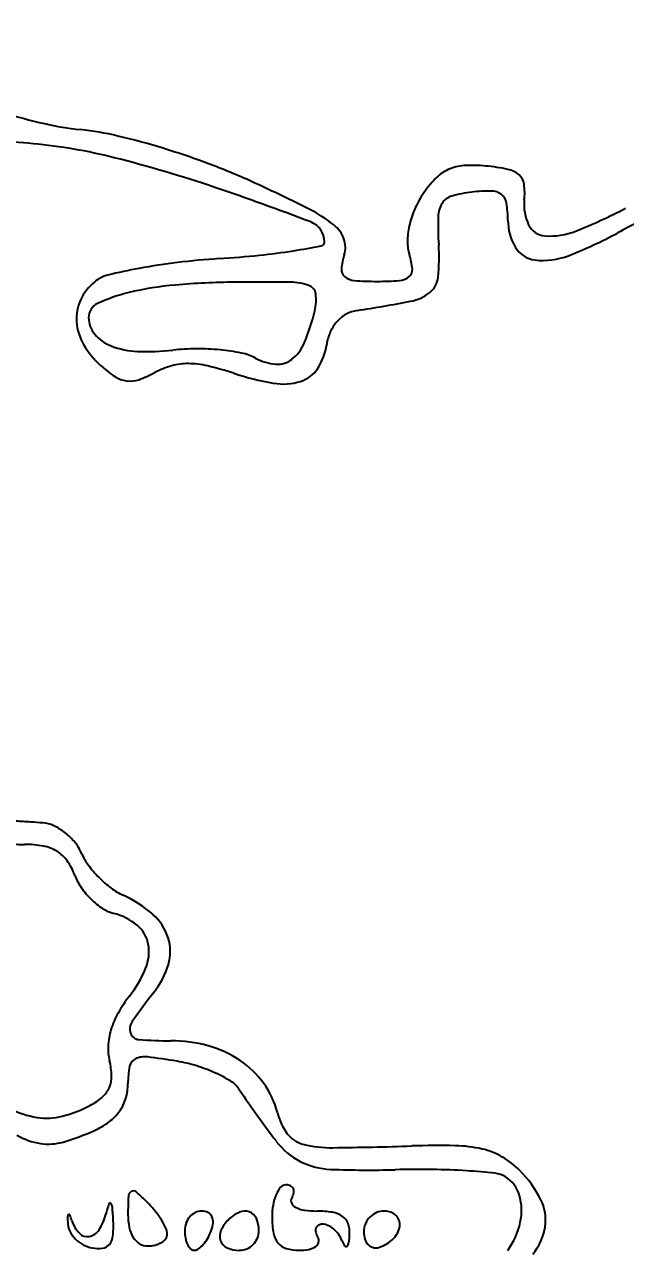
# Model space of a CAD drawing. Header units: millimetres. Extents: x 56222 to 3066687, y -650199 to -121287.
# Drawn here: x 135233.98 to 135236.99, y -182836.89 to -182830.75 of the extents above; entities that cross this region are included whole.
import ezdxf

# ---------------------------------------------------------------- set-up
doc = ezdxf.new("R2010")
doc.units = ezdxf.units.MM
doc.header["$MEASUREMENT"] = 0

msp = doc.modelspace()

# ---------------------------------------------------------------- linework, layer by layer
for centre, radius, start, end in [((135234.8448, -182827.9183), 3.4118, 253.34681, 257.07827), ((135234.4253, -182829.7469), 1.5357, 257.07825, 263.85551), ((135234.0963, -182832.8031), 1.5381, 76.77065, 83.85542), ((135233.5835, -182836.093), 4.7692, 84.69196, 89.35084), ((135233.7807, -182833.9706), 2.6376, 75.73137, 84.69199), ((135233.6356, -182834.7629), 3.5513, 72.97975, 76.77055), ((135233.5217, -182835.1348), 3.9403, 69.32635, 72.97968), ((135232.741, -182838.0587), 6.8559, 71.34005, 75.73135), ((135233.7295, -182834.5841), 3.3517, 65.20172, 69.32634), ((135236.1965, -182831.679), 0.2252, 93.57806, 114.48577), ((135236.2253, -182832.1392), 0.6863, 84.46872, 93.57808), ((135236.1897, -182832.5067), 1.0555, 78.38652, 84.46875), ((135236.4434, -182831.9079), 0.5608, 136.26867, 146.76616), ((135236.1906, -182831.666), 0.2109, 114.48572, 136.26861), ((135236.3776, -182831.5923), 0.122, 48.63655, 78.38657), ((135236.4078, -182831.558), 0.0763, 7.847, 48.63647), ((135230.9766, -182843.2834), 12.3705, 68.97626, 71.33997), ((135230.9275, -182840.6486), 10.0322, 63.47597, 65.20169), ((135236.293, -182832.2056), 0.6229, 96.56377, 106.11197), ((135236.3128, -182832.3778), 0.7962, 89.50029, 96.56377), ((135236.319, -182831.6639), 0.0822, 52.07162, 89.5003), ((135236.1627, -182831.5918), 0.3237, 353.89709, 7.84695), ((135236.3772, -182831.8645), 0.4817, 146.7661, 156.99188), ((135236.1818, -182831.7116), 0.129, 148.02812, 178.98153), ((135236.1433, -182831.6876), 0.0837, 106.11197, 148.0282), ((135236.3275, -182831.653), 0.0685, 9.60602, 52.07158), ((135235.8877, -182831.7274), 0.5145, 359.99995, 9.60603), ((135236.7118, -182831.6505), 0.2285, 173.89712, 205.87086), ((135235.1015, -182832.2857), 0.6855, 51.22524, 63.476), ((135236.3509, -182831.8533), 0.4531, 156.99183, 167.69766), ((135237.9365, -182831.7428), 1.8841, 178.98148, 183.34918), ((135235.7234, -182829.2434), 2.7359, 291.86912, 297.60437), ((135238.0831, -182833.8732), 2.3695, 112.80284, 118.47786), ((135235.376, -182831.8369), 0.1077, 0.00005, 68.97617), ((135235.4304, -182831.8763), 0.1604, 20.16877, 51.22524), ((135236.2858, -182831.8391), 0.3864, 167.69766, 179.24169), ((135236.6679, -182831.7274), 0.2657, 180.00002, 210.99551), ((135236.5955, -182831.7069), 0.0992, 205.87085, 265.30442), ((135235.4633, -182831.8369), 0.0203, 280.65303, 0.00006), ((135235.465, -182831.8635), 0.1234, 342.39121, 20.16877), ((135236.1071, -182831.8368), 0.2078, 179.24177, 197.60873), ((135236.6153, -182831.4655), 0.3414, 265.30443, 291.86906), ((135235.922, -182829.8891), 2.163, 291.22611, 298.47779), ((135234.8404, -182828.7886), 3.1306, 275.83299, 278.97512), ((135234.5809, -182827.1459), 4.7936, 278.97512, 280.65294), ((135235.024, -182831.9133), 1.0335, 354.45312, 3.34921), ((135236.5525, -182831.7968), 0.131, 210.99551, 263.48349), ((135235.1056, -182834.9276), 3.0091, 96.83465, 100.52693), ((135235.2386, -182836.0377), 4.1272, 93.92098, 96.83466), ((135234.5406, -182825.8543), 6.0802, 273.921, 275.83303), ((135235.8988, -182832.0012), 0.3316, 162.39115, 175.01803), ((135235.5791, -182832.0044), 0.3463, 5.33996, 17.60877), ((135236.5776, -182831.5771), 0.3522, 263.48358, 291.22603), ((135234.4378, -182832.1622), 0.164, 103.77792, 129.69022), ((135235.073, -182834.7527), 2.8312, 100.52693, 103.7779), ((135235.6123, -182831.9762), 0.0441, 175.01811, 230.82344), ((135235.6394, -182831.943), 0.0869, 230.82352, 265.58063), ((135235.8534, -182831.9442), 0.0858, 274.39879, 309.5128), ((135235.8799, -182831.9763), 0.0442, 309.51285, 5.33999), ((135235.9419, -182832.0024), 0.1112, 308.70172, 354.45313), ((135234.5026, -182832.2403), 0.2654, 129.69021, 154.92281), ((135234.8686, -182833.5925), 1.5458, 94.89454, 103.62608), ((135235.0721, -182835.9691), 3.931, 90.54561, 94.89452), ((135235.1613, -182845.3411), 13.3035, 89.34627, 90.54557), ((135235.3099, -182832.3229), 0.2844, 70.29586, 89.34625), ((135235.3882, -182832.1043), 0.0523, 7.27457, 70.29576), ((135235.7461, -182830.5619), 1.4721, 265.58056, 270.00004), ((135235.7461, -182830.5496), 1.4845, 269.99996, 274.39882), ((135234.4607, -182832.2207), 0.2191, 154.92286, 184.05612), ((135234.7016, -182832.9037), 0.837, 103.62603, 115.02718), ((135235.2114, -182832.1269), 0.2305, 346.24417, 7.2746), ((135234.7137, -182825.9355), 6.3137, 278.50699, 280.96694), ((135235.8726, -182831.9159), 0.2221, 280.96696, 308.70173), ((135234.3804, -182832.2156), 0.0777, 115.02717, 180.00005), ((135234.3249, -182831.9098), 1.1432, 337.90884, 346.24422), ((135235.6788, -182832.3538), 0.1776, 118.96785, 138.1655), ((135235.6718, -182832.3412), 0.1632, 98.50693, 118.96795), ((135234.5043, -182832.2176), 0.2628, 184.05614, 210.19242), ((135234.4317, -182832.2156), 0.129, 180.00007, 220.2443), ((135235.6933, -182832.3667), 0.197, 138.1655, 156.29631), ((135234.4889, -182832.1673), 0.2039, 220.24427, 248.82534), ((135235.7333, -182832.3843), 0.2407, 156.2964, 171.89773), ((135234.6605, -182832.1267), 0.4436, 210.19238, 227.8553), ((135234.5653, -182831.97), 0.4154, 248.82531, 267.62053), ((135234.5956, -182831.2393), 1.1468, 267.62061, 276.43088), ((135234.8462, -182833.4623), 1.0902, 90.24545, 96.43097), ((135234.8467, -182833.5736), 1.2016, 84.4951, 90.24547), ((135234.8624, -182833.411), 1.0382, 78.55071, 84.49507), ((135235.1894, -182832.2607), 0.2101, 308.69641, 337.90883), ((135235.2024, -182832.3087), 0.2955, 326.91715, 351.89771), ((135234.7993, -182832.7438), 0.2976, 89.46781, 105.61312), ((135234.798, -182832.8835), 0.4373, 76.6778, 89.46782), ((135235.0171, -182832.6468), 0.2585, 61.845, 78.55076), ((135235.2634, -182832.1866), 0.2634, 241.84503, 265.02182), ((135235.2503, -182832.3368), 0.1127, 265.02188, 308.69643), ((135234.7638, -182832.0126), 0.5975, 227.85527, 236.57445), ((135234.5103, -182832.3966), 0.1374, 236.57436, 262.54142), ((135234.3733, -182832.0027), 0.554, 288.9603, 298.155), ((135234.8314, -182832.8587), 0.4168, 105.61313, 118.15501), ((135234.5373, -182833.9848), 1.569, 71.73559, 76.67784), ((135235.4557, -182831.2018), 1.3616, 251.7356, 260.35249), ((135235.3167, -182832.3832), 0.1591, 287.22325, 326.91711), ((135234.5099, -182832.4001), 0.1338, 262.54148, 288.96026), ((135235.2768, -182832.2544), 0.294, 260.35249, 287.22325), ((135232.7881, -182853.583), 18.8795, 86.28031, 86.5017), ((135233.4382, -182843.584), 8.8593, 85.89039, 86.28023), ((135234.0618, -182834.904), 0.157, 65.09558, 85.89033), ((135234.0077, -182835.0204), 0.2854, 51.80112, 65.09554), ((135233.9928, -182835.0395), 0.3096, 38.99682, 51.80123), ((135234.0436, -182834.9983), 0.2442, 23.69991, 38.9969), ((135233.9816, -182833.6346), 1.2207, 266.19936, 270.00001), ((135233.9816, -182835.391), 0.5357, 79.82913, 90.00001), ((135234.0414, -182835.0579), 0.1974, 58.39994, 79.82915), ((135234.0558, -182835.0344), 0.1698, 34.89516, 58.39993), ((135234.5477, -182834.7771), 0.3063, 203.69996, 216.65927), ((135233.9188, -182835.13), 0.3369, 20.81679, 34.89519), ((135234.7525, -182834.6246), 0.5616, 216.65931, 224.891), ((135234.5044, -182834.9074), 0.2896, 200.81678, 214.70065), ((135234.7559, -182834.6213), 0.5664, 224.89098, 233.09773), ((135234.5937, -182834.8455), 0.3983, 214.70069, 225.63519), ((135234.6116, -182834.8134), 0.3262, 233.09775, 245.50459), ((135234.5757, -182834.864), 0.3725, 225.63526, 236.88415), ((135234.2264, -182835.6587), 0.6028, 48.73679, 65.50456), ((135234.4772, -182835.015), 0.1921, 236.88417, 255.34494), ((135234.3509, -182835.4978), 0.3068, 50.73066, 75.34496), ((135234.4515, -182835.4022), 0.2615, 17.44731, 48.73685), ((135234.444, -182835.3839), 0.1598, 10.64729, 50.73064), ((135234.4847, -182835.3918), 0.2268, 343.26711, 17.44732), ((135234.3901, -182835.3941), 0.2147, 337.35093, 10.64737), ((135234.2971, -182835.3354), 0.4227, 321.81136, 343.26714), ((135234.0379, -182835.2471), 0.5963, 321.81143, 337.35094), ((135235.0241, -182836.0228), 0.6584, 141.81142, 150.66471), ((135237.17, -182837.5952), 3.2325, 141.81144, 145.04638), ((135234.8168, -182835.9064), 0.4207, 150.66477, 163.04876), ((135234.5727, -182835.7797), 0.0636, 145.04652, 199.35634), ((135234.7364, -182835.8818), 0.3366, 163.04876, 177.01048), ((135234.5585, -182835.7847), 0.0486, 199.35636, 265.49676), ((135234.6571, -182835.8777), 0.2573, 177.01041, 194.0893), ((135234.7146, -182833.8033), 2.0361, 265.49688, 269.99998), ((135234.7146, -182836.5474), 0.708, 74.71463, 89.99998), ((135234.7585, -182836.3868), 0.5415, 56.02548, 74.71462), ((135234.0806, -182836.0224), 0.3371, 1.36445, 14.08935), ((135234.5592, -182835.977), 0.0522, 114.82682, 169.19554), ((135234.5841, -182836.0309), 0.1117, 83.21179, 114.82675), ((135234.2641, -182838.7199), 2.8196, 80.16755, 83.21184), ((135234.6061, -182836.7464), 0.8166, 73.02296, 80.16749), ((135234.7975, -182836.3288), 0.4715, 35.83759, 56.02552), ((135234.2776, -182836.0177), 0.1401, 336.84214, 1.36445), ((135234.9707, -182836.0555), 0.4712, 169.19555, 179.99994), ((135234.6175, -182836.709), 0.7775, 65.61055, 73.02296), ((135234.6753, -182836.5815), 0.6376, 57.77435, 65.6105), ((135234.2819, -182836.0195), 0.1354, 311.80382, 336.84213), ((135234.2458, -182836.0555), 0.2537, 343.28465, 359.99998), ((135234.9407, -182836.1605), 0.1399, 33.62463, 57.7744), ((135234.8337, -182836.3027), 0.4269, 14.08928, 35.83764), ((135234.1688, -182835.8931), 0.305, 298.15498, 311.80386), ((135234.2837, -182836.0669), 0.2142, 324.30543, 343.28458), ((135239.1289, -182833.3753), 4.8898, 213.62456, 217.36702), ((135234.1139, -182835.7849), 0.4438, 242.21704, 260.987), ((135234.0128, -182835.6016), 0.6356, 284.39895, 298.15493), ((135234.26, -182836.0499), 0.2433, 306.66492, 324.30552), ((135235.5434, -182836.1245), 0.3048, 194.08928, 216.22801), ((135234.0933, -182835.9149), 0.3122, 260.98695, 284.39896), ((135234.1668, -182835.9247), 0.3994, 294.49551, 306.66491), ((135234.1166, -182836.0084), 0.3496, 240.27255, 260.9384), ((135233.852, -182835.2338), 1.1587, 286.1763, 294.49543), ((135235.4096, -182836.2225), 0.139, 216.22795, 256.03166), ((135234.1024, -182836.097), 0.2598, 260.93847, 286.17627), ((135235.526, -182836.1266), 0.3566, 217.36703, 242.74475), ((135235.5193, -182835.7818), 0.5931, 256.03163, 270.66773), ((135235.3076, -182817.6206), 18.7556, 270.66776, 271.87371), ((135236.0537, -182840.4258), 4.0618, 88.79576, 91.87373), ((135236.1249, -182837.0348), 0.6701, 77.12985, 88.79573), ((135236.1969, -182836.7199), 0.3471, 59.56169, 77.12984), ((135235.5284, -182836.1219), 0.3619, 242.74484, 267.85154), ((135236.1468, -182836.8051), 0.4459, 44.99997, 59.56166), ((135235.7064, -182831.3775), 5.1096, 267.85162, 271.47883), ((135235.9629, -182841.3121), 4.8284, 89.25444, 91.47883), ((135235.9825, -182839.8048), 3.3209, 86.30972, 89.25433), ((135235.974, -182839.9366), 3.453, 83.96434, 86.30972), ((135236.3238, -182836.6288), 0.1267, 58.28248, 83.96441), ((135236.0632, -182836.8888), 0.5642, 26.91908, 45), ((135235.2907, -182836.5963), 0.0352, 90.00007, 139.05122), ((135235.2907, -182836.6165), 0.0554, 65.12355, 89.99993), ((135235.3022, -182836.5917), 0.0281, 23.79661, 65.12354), ((135236.3062, -182836.6572), 0.1601, 15.7962, 58.28257), ((135236.2938, -182836.7095), 1.7943, 177.0739, 179.99995), ((135234.531, -182836.6194), 0.0292, 121.09732, 177.0738), ((135234.5266, -182836.6121), 0.0207, 49.26814, 121.09735), ((135233.8488, -182837.3993), 1.0595, 45.00002, 49.26807), ((135235.4549, -182836.6996), 0.2316, 157.0422, 170.73402), ((135235.3668, -182836.6623), 0.1359, 139.05119, 157.04214), ((135235.3422, -182836.6407), 0.0265, 148.28254, 205.24257), ((135235.2494, -182836.5833), 0.0826, 328.28259, 347.16841), ((135235.2968, -182836.5941), 0.034, 347.16831, 23.79663), ((135236.1917, -182836.6896), 0.2791, 347.75379, 15.79633), ((135235.2842, -182836.9428), 0.9256, 162.00364, 165.35451), ((135234.4095, -182836.6586), 0.00586, 45.0002, 162.00388), ((135234.3941, -182836.674), 0.0276, 4.33516, 44.99986), ((135231.5349, -182836.8907), 2.895, 2.8584, 4.33524), ((135234.2335, -182837.0146), 0.5153, 38.72144, 44.99995), ((135235.6113, -182836.7251), 0.39, 170.73408, 179.99995), ((135235.3603, -182836.6321), 0.0465, 205.24248, 242.74234), ((135235.4041, -182836.5471), 0.1422, 242.7423, 261.83093), ((135235.447, -182836.2483), 0.444, 261.83096, 269.99994), ((135236.3616, -182836.7372), 0.2295, 351.53137, 26.91909), ((135234.2084, -182836.7192), 0.0116, 127.41133, 181.66442), ((135235.068, -182836.6942), 0.8716, 181.66406, 184.1412), ((135234.204, -182836.7135), 0.00438, 22.36261, 127.41119), ((135233.7662, -182836.8936), 0.4778, 18.55647, 22.36262), ((135234.3802, -182836.6875), 0.1699, 198.55655, 223.17402), ((135234.1241, -182836.6396), 0.2734, 327.54223, 345.35461), ((135233.9883, -182836.7682), 0.4386, 353.53042, 2.85829), ((135234.8221, -182836.7095), 0.3226, 180.00005, 191.62432), ((135234.2718, -182836.9839), 0.4664, 31.95439, 38.72134), ((135234.3433, -182836.9393), 0.382, 24.88195, 31.95436), ((135234.884, -182836.7864), 0.0995, 139.04306, 160.45341), ((135234.8754, -182836.779), 0.0881, 116.11859, 139.0431), ((135234.8692, -182836.7663), 0.074, 89.99995, 116.11859), ((135234.8692, -182836.7577), 0.0654, 62.20223, 90.00001), ((135234.8784, -182836.7403), 0.0457, 25.83767, 62.20235), ((135234.7894, -182836.7418), 0.1366, 339.00637, 355.70689), ((135234.8638, -182836.7474), 0.062, 355.70691, 25.83767), ((135235.1311, -182836.8646), 0.1818, 134.99993, 155.94581), ((135235.1311, -182836.8646), 0.1818, 114.05419, 135.00007), ((135235.0846, -182836.7605), 0.0678, 70.34618, 114.05431), ((135235.0868, -182836.7543), 0.0612, 23.67673, 70.34616), ((135235.0036, -182836.7907), 0.152, 0.00006, 23.67671), ((135235.6607, -182836.7251), 0.4394, 180.00001, 190.27816), ((135235.447, -182837.1549), 0.4626, 80.45138, 90.00003), ((135235.5034, -182836.8195), 0.1225, 54.79225, 80.45133), ((135235.5299, -182836.7819), 0.0764, 20.31918, 54.79226), ((135235.785, -182836.7968), 0.1046, 134.99995, 157.37592), ((135235.785, -182836.7968), 0.1046, 112.62408, 135.00005), ((135235.7844, -182836.7954), 0.1031, 90, 112.62406), ((135235.7844, -182836.7763), 0.084, 46.80801, 90.00001), ((135235.8003, -182836.7594), 0.0608, 351.86986, 46.80814), ((135236.0938, -182836.6683), 0.3793, 324.25583, 347.7538), ((135234.296, -182836.7501), 0.0976, 184.14125, 208.13916), ((135234.344, -182836.7245), 0.152, 208.13902, 225.35853), ((135234.2956, -182836.7669), 0.0538, 223.17402, 280.9528), ((135234.2916, -182836.7461), 0.075, 280.95279, 327.54221), ((135234.6558, -182836.7437), 0.1528, 191.62437, 211.95442), ((135234.6587, -182836.8079), 0.0377, 323.07384, 0.00009), ((135234.6265, -182836.8079), 0.0698, 359.99997, 24.88201), ((135234.8962, -182836.7907), 0.1123, 160.4535, 179.99997), ((135234.9879, -182836.7907), 0.204, 180.00009, 190.63937), ((135234.6693, -182836.6957), 0.2653, 329.98373, 339.00636), ((135235.0269, -182836.8181), 0.0678, 155.94569, 199.65382), ((135235.058, -182836.7907), 0.0976, 337.37586, 359.99992), ((135235.3344, -182836.7843), 0.1078, 190.27826, 219.47511), ((135235.4749, -182836.7893), 0.036, 160.32031, 194.69257), ((135235.5293, -182836.7751), 0.0922, 194.69268, 211.71756), ((135235.4652, -182836.7858), 0.0256, 117.80359, 160.32051), ((135235.4743, -182836.8032), 0.0453, 89.9999, 117.80332), ((135235.4743, -182836.8208), 0.0629, 64.62268, 89.99994), ((135235.4459, -182836.8807), 0.1292, 49.81704, 64.62272), ((135235.4309, -182836.8985), 0.1525, 36.14183, 49.81698), ((135235.4365, -182836.8944), 0.1455, 21.97448, 36.14193), ((135235.4778, -182836.8012), 0.132, 357.41692, 20.3192), ((135235.0879, -182836.7836), 0.5223, 352.60002, 357.41697), ((135235.7836, -182836.7962), 0.1031, 157.37594, 180), ((135235.8051, -182836.7962), 0.1246, 179.99996, 197.63418), ((135235.7509, -182836.7524), 0.1107, 314.2806, 351.8699), ((135236.3131, -182836.73), 0.2785, 320.23114, 351.53147), ((135234.3558, -182836.7125), 0.1688, 225.35861, 241.67564), ((135234.3491, -182836.725), 0.1546, 241.67561, 259.0993), ((135234.3657, -182836.8261), 0.0527, 277.61915, 320.78748), ((135234.3441, -182836.8086), 0.0804, 320.78748, 353.5304), ((135234.6085, -182836.7732), 0.097, 211.9543, 238.45223), ((135234.5979, -182836.7904), 0.0769, 238.4522, 269.99993), ((135234.5979, -182836.7045), 0.1628, 269.99998, 283.36955), ((135234.6097, -182836.7542), 0.1117, 283.36944, 301.09729), ((135234.6285, -182836.7852), 0.0755, 301.09729, 323.07389), ((135234.9119, -182836.805), 0.1267, 190.63943, 205.83762), ((135234.8672, -182836.8267), 0.077, 205.83763, 225.61571), ((135234.7644, -182836.7632), 0.1481, 306.47869, 319.0432), ((135234.7213, -182836.7258), 0.2051, 319.0432, 329.98364), ((135235.0207, -182836.8203), 0.0612, 199.65384, 246.32327), ((135235.0566, -182836.7902), 0.0991, 292.62402, 314.99999), ((135235.0566, -182836.7902), 0.0991, 315.00001, 337.37598), ((135235.3159, -182836.7995), 0.0839, 219.47506, 253.76576), ((135235.3879, -182836.7951), 0.091, 280.96182, 304.75955), ((135235.4186, -182836.8393), 0.0372, 304.75949, 345.90118), ((135235.4234, -182836.8405), 0.0322, 345.90106, 31.71742), ((135235.7038, -182836.7865), 0.1427, 201.97451, 213.8589), ((135235.5917, -182836.8617), 0.0078, 213.85885, 310.60129), ((135235.5795, -182836.8475), 0.0266, 310.60138, 352.60004), ((135235.7524, -182836.813), 0.0693, 197.63416, 225.00006), ((135235.7395, -182836.8259), 0.051, 224.99996, 257.89578), ((135235.7406, -182836.8207), 0.0564, 257.89591, 288.43495), ((135235.7006, -182836.7009), 0.1826, 288.43494, 314.28049), ((135234.3509, -182836.7157), 0.1641, 259.09939, 277.61914), ((135234.8315, -182836.8631), 0.026, 225.6156, 269.99989), ((135234.8315, -182836.8539), 0.0352, 269.9999, 306.47854), ((135235.0572, -182836.7372), 0.152, 246.32329, 269.99994), ((135235.0572, -182836.7915), 0.0976, 270.00008, 292.62414), ((135235.3563, -182836.6606), 0.2285, 253.76575, 270.00001), ((135235.3563, -182836.6319), 0.2572, 269.99996, 280.96191)]:
    msp.add_arc(centre, radius, start, end)

doc.saveas('drawing.dxf')
